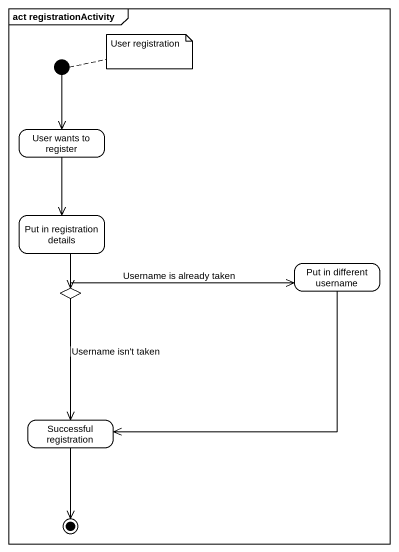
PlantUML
@startuml
mainframe act registrationActivity
hide empty description
state initial1 <<start>>
state "User wants to register" as User_wants_to_register
state "Put in registration details" as Put_in_registration_details
state "Put in different username" as Put_in_different_username
state choice1 <<choice>>
state "Successful registration" as Successful_registration
initial1 --> User_wants_to_register
User_wants_to_register --> Put_in_registration_details
Put_in_registration_details --> choice1
Put_in_different_username -left-> Successful_registration
choice1 -right-> Put_in_different_username : Username is already taken
choice1 --> Successful_registration : Username isn't taken
Successful_registration --> [*]
note right of initial1 : User registration
@enduml
